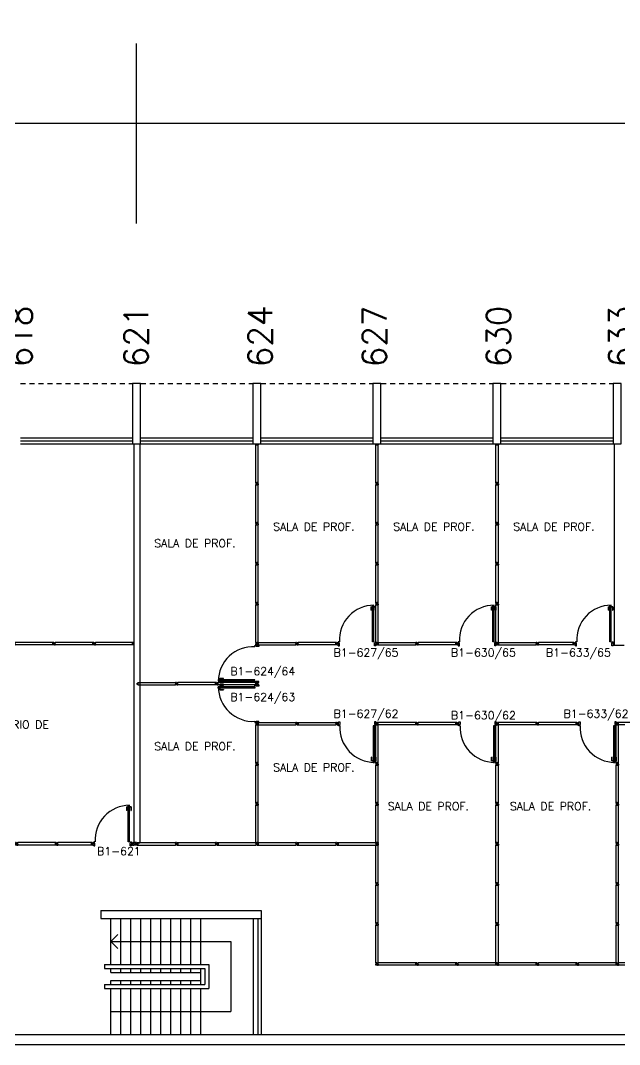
# Model space of a CAD drawing. Header units: millimetres. Extents: x 2308 to 2568, y 1142 to 1238.
# Drawn here: x 2474.63 to 2489.59, y 1211.99 to 1237.58 of the extents above; entities that cross this region are included whole.
import ezdxf

# ---------------------------------------------------------------- set-up
doc = ezdxf.new("R2010")
doc.units = ezdxf.units.MM
doc.linetypes.add('HIDDEN2', pattern=[0.1875, 0.125, -0.0625])
for name, color, linetype in [('ALV', 2, 'Continuous'), ('DIV', 2, 'Continuous'), ('ESC', 1, 'Continuous'), ('ESQ', 1, 'Continuous'), ('ESTR', 3, 'Continuous'), ('NOPILAR1', 2, 'Continuous'), ('PROJ', 1, 'HIDDEN2'), ('TEXTO', 2, 'Continuous'), ('TEXTO-ENDEREÇO', 2, 'Continuous'), ('USO1', 2, 'Continuous')]:
    doc.layers.add(name, color=color, linetype=linetype)
doc.styles.add('1', font='romans.shx')
doc.styles.add('NOPILAR', font='simplex.shx', dxfattribs={"height": 0.6})
doc.styles.add('UNB-100', font='simplex.shx', dxfattribs={"height": 0.2})
doc.styles.add('UNB-100-1', font='simplex.shx', dxfattribs={"height": 0.2})
doc.dimstyles.new('1-600', dxfattribs={"dimtxt": 1.1, "dimasz": 2.5, "dimexe": 2, "dimexo": 4, "dimgap": 0.2, "dimtad": 1, "dimdec": 0, "dimzin": 4, "dimdsep": 46, "dimlunit": 6, "dimtxsty": '1', "dimblk1": 'NONE', "dimblk2": 'NONE', "dimsah": 1, "dimcen": 0, "dimclrd": 2, "dimclre": 2, "dimclrt": 2, "dimadec": 0, "dimazin": 0, "dimtfac": 1, "dimtdec": 0, "dimtmove": 2, "dimatfit": 3, "dimldrblk": 'NONE', "dimfxl": 1, "dimtolj": 1, "dimtzin": 0, "dimarcsym": 0})

# ---------------------------------------------------------------- blocks, each defined once
blk = doc.blocks.new('DIVMT-SLN')
for p, q in [((-0.03, 0.03), (-0.03, 0.006)), ((-0.008, 0.03), (-0.03, 0.03)), ((-0.0185, 0.006), (-0.03, 0.006)), ((-0.0185, -0.006), (-0.0185, 0.006)), ((-0.008, 0.03), (-0.008, 0.02)), ((-0.008, 0.02), (0.008, 0.02)), ((-0.0051, 0), (0.0051, 0)), ((0.0051, 0), (-0.0051, 0)), ((-0.0051, 0), (0.0051, 0)), ((0, -0.0051), (0, 0.0051)), ((0, 0.0051), (0, -0.0051)), ((0.008, 0.03), (0.008, 0.02)), ((0.008, 0.03), (0.03, 0.03)), ((0.0205, 0.006), (0.03, 0.006)), ((0.0205, -0.006), (0.0205, 0.006)), ((0.0205, 0.006), (0.0205, -0.006)), ((0.0205, 0.006), (0.03, 0.006)), ((0.97, 0.03), (0.03, 0.03)), ((0.03, 0.006), (0.03, 0.03)), ((0.03, -0.03), (0.03, 0.03)), ((0.03, -0.005), (0.03, 0.005)), ((0.97, -0.03), (0.97, 0.03)), ((0.97, 0.03), (0.97, 0.009)), ((0.97, 0.009), (0.97, 0.027)), ((0.9795, 0.006), (0.97, 0.006)), ((0.97, -0.005), (0.97, 0.005)), ((0.9795, 0.006), (0.9795, -0.006)), ((1.0051, 0), (0.9949, 0)), ((1, 0.0051), (1, -0.0051)), ((-0.0185, -0.006), (-0.03, -0.006)), ((-0.03, -0.03), (-0.03, -0.006)), ((-0.008, -0.03), (-0.03, -0.03)), ((-0.008, -0.03), (-0.008, -0.02)), ((-0.008, -0.02), (0.008, -0.02)), ((0.008, -0.03), (0.008, -0.02)), ((0.008, -0.03), (0.03, -0.03)), ((0.0205, -0.006), (0.03, -0.006)), ((0.0205, -0.006), (0.03, -0.006)), ((0.03, -0.006), (0.03, -0.03)), ((0.97, -0.03), (0.03, -0.03)), ((0.9795, -0.006), (0.97, -0.006)), ((0.97, -0.009), (0.97, -0.027))]:
    blk.add_line(p, q)
blk = doc.blocks.new('MTINI-SLN')
for p, q in [((-0.03, 0.008), (-0.03, 0.03)), ((0.03, 0.03), (-0.03, 0.03)), ((-0.03, 0.008), (-0.02, 0.008)), ((-0.009, 0.03), (-0.027, 0.03)), ((-0.02, 0.008), (-0.02, 0)), ((-0.001, 0), (-0.02, 0)), ((-0.006, 0.02), (-0.006, 0.03)), ((-0.006, 0.023), (-0.006, 0.027)), ((-0.006, 0.02), (0.006, 0.02)), ((0.005, 0.03), (-0.005, 0.03)), ((0.005, 0), (-0.005, 0)), ((0.004, 0.02), (-0.004, 0.02)), ((0.02, 0), (-0.001, 0)), ((0, -0.005), (0, 0.005)), ((0.006, 0.02), (0.006, 0.03)), ((0.006, 0.023), (0.006, 0.027)), ((0.009, 0.03), (0.027, 0.03)), ((0.03, 0.008), (0.02, 0.008)), ((0.02, 0), (0.02, 0.008)), ((0.03, 0.008), (0.03, 0.03))]:
    blk.add_line(p, q)
blk = doc.blocks.new('PILAR-SLN')
blk.add_lwpolyline([(0.2, 0), (0.2, -1.5), (0, -1.5), (0, 0)], close=True)
blk = doc.blocks.new('PDV2E-SLN')
at = {"layer": 'DIV', "color": 1}
for p, q in [((0.023, 0.925), (0.063, 0.925)), ((0.023, 0.925), (0.023, 0.835)), ((0.033, 0.835), (0.023, 0.835)), ((0.033, 0.915), (0.063, 0.915)), ((0.033, 0.915), (0.033, 0.835)), ((0.138, 0.925), (0.097, 0.925)), ((0.128, 0.915), (0.097, 0.915)), ((0.128, 0.915), (0.128, 0.835)), ((0.128, 0.835), (0.137, 0.835)), ((0.138, 0.925), (0.138, 0.835))]:
    blk.add_line(p, q, dxfattribs=at)
at = {"layer": 'DIV'}
for p, q in [((0.065, 0.05), (0.065, 0.965)), ((0.095, 0.965), (0.065, 0.965)), ((0.095, 0.05), (0.095, 0.965)), ((0.049, 0.05), (0.029, 0.05)), ((0.029, 0.05), (0.029, 0.035)), ((0.029, 0.035), (0.029, -0.035)), ((0.049, 0.02), (0.049, 0.05)), ((0.049, 0.02), (0.059, 0.02)), ((0.059, -0.05), (0.059, 0.02)), ((0.065, 0.05), (0.095, 0.05)), ((0.928, -0.05), (0.928, 0.02)), ((0.938, 0.02), (0.928, 0.02)), ((0.938, 0.05), (0.958, 0.05)), ((0.938, 0.02), (0.938, 0.05)), ((0.958, 0.05), (0.958, 0.035)), ((0.958, 0.035), (0.958, -0.035)), ((0.029, -0.035), (0.029, -0.05)), ((0.029, -0.05), (0.059, -0.05)), ((0.958, -0.05), (0.928, -0.05)), ((0.958, -0.035), (0.958, -0.05))]:
    blk.add_line(p, q, dxfattribs=at)
at = {"layer": 'DIV', "color": 1}
blk.add_arc((0.063, 0.1), 0.864, 356.655, 89.8436, dxfattribs=at)
blk = doc.blocks.new('PDV2D-SLN')
at = {"layer": 'DIV'}
for p, q in [((0.03, 0.05), (0.06, 0.05)), ((0.03, 0.035), (0.03, 0.05)), ((0.03, -0.035), (0.03, 0.035)), ((0.06, 0.05), (0.06, -0.02)), ((0.941, 0.05), (0.941, -0.02)), ((0.971, 0.05), (0.941, 0.05)), ((0.971, 0.035), (0.971, 0.05)), ((0.971, -0.035), (0.971, 0.035)), ((0.03, -0.05), (0.03, -0.035)), ((0.05, -0.05), (0.03, -0.05)), ((0.05, -0.02), (0.06, -0.02)), ((0.05, -0.02), (0.05, -0.05)), ((0.079, -0.05), (0.109, -0.05)), ((0.079, -0.05), (0.079, -0.965)), ((0.109, -0.05), (0.109, -0.965)), ((0.951, -0.02), (0.941, -0.02)), ((0.951, -0.02), (0.951, -0.05)), ((0.951, -0.05), (0.971, -0.05)), ((0.971, -0.05), (0.971, -0.035)), ((0.109, -0.965), (0.079, -0.965))]:
    blk.add_line(p, q, dxfattribs=at)
at = {"layer": 'DIV', "color": 1}
for p, q in [((0.036, -0.925), (0.036, -0.835)), ((0.046, -0.835), (0.036, -0.835)), ((0.036, -0.925), (0.076, -0.925)), ((0.046, -0.915), (0.046, -0.835)), ((0.046, -0.915), (0.076, -0.915)), ((0.141, -0.915), (0.111, -0.915)), ((0.151, -0.925), (0.111, -0.925)), ((0.141, -0.915), (0.141, -0.835)), ((0.141, -0.835), (0.151, -0.835)), ((0.151, -0.925), (0.151, -0.835))]:
    blk.add_line(p, q, dxfattribs=at)
blk.add_arc((0.076, -0.1), 0.864, 270.1564, 3.345, dxfattribs=at)
blk = doc.blocks.new('DIV-SLN')
for p, q in [((-0.0051, 0), (0.0051, 0)), ((0, -0.0051), (0, 0.0051)), ((0.0205, 0.006), (0.03, 0.006)), ((0.0205, -0.006), (0.0205, 0.006)), ((0.03, 0.03), (0.97, 0.03)), ((0.03, 0.03), (0.03, -0.03)), ((0.03, 0.009), (0.03, 0.027)), ((0.03, 0.005), (0.03, -0.005)), ((0.97, 0.03), (0.97, -0.03)), ((0.9795, 0.006), (0.97, 0.006)), ((0.97, 0.005), (0.97, -0.005)), ((0.9795, -0.006), (0.9795, 0.006)), ((1.0051, 0), (0.9949, 0)), ((0.9949, 0), (1.0051, 0)), ((1, -0.0051), (1, 0.0051)), ((0.0205, -0.006), (0.03, -0.006)), ((0.03, -0.03), (0.03, -0.009)), ((0.03, -0.009), (0.03, -0.027)), ((0.03, -0.03), (0.97, -0.03)), ((0.9795, -0.006), (0.97, -0.006))]:
    blk.add_line(p, q)
blk = doc.blocks.new('MTT-SLN')
for p, q in [((-0.008, 0.03), (-0.03, 0.03)), ((-0.03, 0.03), (-0.03, 0.006)), ((-0.0185, 0.006), (-0.03, 0.006)), ((-0.0185, -0.006), (-0.0185, 0.006)), ((-0.008, 0.03), (-0.008, 0.02)), ((-0.008, 0.02), (0.008, 0.02)), ((-0.0051, 0), (0.0051, 0)), ((0, -0.0051), (0, 0.0051)), ((0.008, 0.03), (0.03, 0.03)), ((0.008, 0.03), (0.008, 0.02)), ((0.0205, -0.006), (0.0205, 0.006)), ((0.0205, 0.006), (0.03, 0.006)), ((0.03, 0.006), (0.03, 0.03)), ((-0.03, -0.03), (-0.03, -0.006)), ((-0.0185, -0.006), (-0.03, -0.006)), ((-0.008, -0.03), (-0.03, -0.03)), ((-0.008, -0.02), (0.008, -0.02)), ((-0.008, -0.03), (-0.008, -0.02)), ((0.008, -0.03), (0.008, -0.02)), ((0.008, -0.03), (0.03, -0.03)), ((0.0205, -0.006), (0.03, -0.006)), ((0.03, -0.006), (0.03, -0.03))]:
    blk.add_line(p, q)
blk = doc.blocks.new('DIVINI-SLN')
for p, q in [((-0.005, 0), (0.005, 0)), ((0.008, 0.02), (0, 0.02)), ((0, 0.001), (0, 0.02)), ((0, -0.005), (0, 0.005)), ((0, -0.02), (0, 0.001)), ((0.008, 0.03), (0.03, 0.03)), ((0.008, 0.03), (0.008, 0.02)), ((0.02, 0.006), (0.03, 0.006)), ((0.02, 0.006), (0.02, -0.006)), ((0.02, -0.004), (0.02, 0.004)), ((0.023, 0.006), (0.027, 0.006)), ((0.97, 0.03), (0.03, 0.03)), ((0.03, -0.03), (0.03, 0.03)), ((0.03, 0.009), (0.03, 0.027)), ((0.03, -0.005), (0.03, 0.005)), ((0.97, 0.03), (0.97, 0.009)), ((0.97, -0.03), (0.97, 0.03)), ((0.97, 0.009), (0.97, 0.027)), ((0.98, 0.006), (0.97, 0.006)), ((0.97, -0.005), (0.97, 0.005)), ((0.98, 0.006), (0.98, -0.006)), ((0.99, 0), (1.008, 0)), ((0.999, 0.006), (0.999, -0.006)), ((0, -0.02), (0.008, -0.02)), ((0.008, -0.03), (0.008, -0.02)), ((0.008, -0.03), (0.03, -0.03)), ((0.02, -0.006), (0.03, -0.006)), ((0.023, -0.006), (0.027, -0.006)), ((0.03, -0.009), (0.03, -0.027)), ((0.97, -0.03), (0.03, -0.03)), ((0.98, -0.006), (0.97, -0.006)), ((0.97, -0.009), (0.97, -0.027))]:
    blk.add_line(p, q)
blk = doc.blocks.new('*D79')
at = {"layer": 'USO1', "color": 2, "lineweight": -2, "transparency": 16777216}
for p, q in [((2456.429, 1232.506), (2456.429, 1237.006)), ((2477.526, 1232.506), (2477.526, 1237.006)), ((2477.526, 1235.006), (2456.429, 1235.006))]:
    blk.add_line(p, q, dxfattribs=at)
at = {"layer": 'USO1', "color": 2, "transparency": 16777216, "insert": (2466.977, 1235.94), "char_height": 1.1, "attachment_point": 5, "rotation": 0, "style": '1'}
blk.add_mtext('\\A1;IH Direção', dxfattribs=at)
blk = doc.blocks.new('_NONE')
at = {"color": 0, "linetype": 'ByBlock'}
blk.add_circle((0, 0), 0.25, dxfattribs=at)
blk = doc.blocks.new('*D80')
at = {"layer": 'USO1', "color": 2, "lineweight": -2, "transparency": 16777216}
for p, q in [((2477.526, 1232.506), (2477.526, 1237.006)), ((2525.431, 1232.506), (2525.431, 1237.006)), ((2525.431, 1235.006), (2477.526, 1235.006))]:
    blk.add_line(p, q, dxfattribs=at)
at = {"layer": 'USO1', "color": 2, "transparency": 16777216, "insert": (2501.479, 1235.756), "char_height": 1.1, "attachment_point": 5, "rotation": 360, "style": '1'}
blk.add_mtext('\\A1;História', dxfattribs=at)

msp = doc.modelspace()

# ---------------------------------------------------------------- linework, layer by layer
at = {"layer": 'ALV'}
for p, q in [((2477.456, 1227.006), (2477.456, 1217.035)), ((2477.606, 1227.006), (2477.606, 1217.035)), ((2489.456, 1227.006), (2489.456, 1221.971)), ((2489.456, 1221.971), (2489.706, 1221.971)), ((2476.633, 1215.346), (2476.633, 1215.146)), ((2476.633, 1215.346), (2480.635, 1215.346)), ((2480.635, 1215.346), (2480.635, 1212.245)), ((2476.633, 1215.146), (2480.635, 1215.146)), ((2480.435, 1215.146), (2480.435, 1212.245)), ((2480.555, 1215.146), (2480.555, 1212.245)), ((2324.472, 1212.245), (2546.431, 1212.245)), ((2324.472, 1211.995), (2546.481, 1211.995))]:
    msp.add_line(p, q, dxfattribs=at)
at = {"layer": 'DIV'}
for p, q in [((2476.438, 1222.038), (2476.438, 1222.014)), ((2476.46, 1222.038), (2476.438, 1222.038)), ((2476.45, 1222.014), (2476.438, 1222.014)), ((2476.45, 1222.002), (2476.438, 1222.002)), ((2476.438, 1221.978), (2476.438, 1222.002)), ((2476.46, 1221.978), (2476.438, 1221.978)), ((2476.45, 1222.002), (2476.45, 1222.014)), ((2476.46, 1222.038), (2476.46, 1222.028)), ((2476.46, 1222.028), (2476.476, 1222.028)), ((2476.46, 1221.978), (2476.46, 1221.988)), ((2476.46, 1221.988), (2476.476, 1221.988)), ((2476.463, 1222.008), (2476.473, 1222.008)), ((2476.473, 1222.008), (2476.463, 1222.008)), ((2476.463, 1222.008), (2476.473, 1222.008)), ((2476.468, 1222.002), (2476.468, 1222.013)), ((2476.468, 1222.013), (2476.468, 1222.002)), ((2476.476, 1222.038), (2476.476, 1222.028)), ((2476.476, 1222.038), (2476.498, 1222.038)), ((2476.476, 1221.978), (2476.476, 1221.988)), ((2476.476, 1221.978), (2476.498, 1221.978)), ((2476.489, 1222.014), (2476.498, 1222.014)), ((2476.489, 1222.002), (2476.489, 1222.014)), ((2476.489, 1222.014), (2476.489, 1222.002)), ((2476.489, 1222.014), (2476.498, 1222.014)), ((2476.489, 1222.002), (2476.498, 1222.002)), ((2476.489, 1222.002), (2476.498, 1222.002)), ((2477.426, 1222.038), (2476.498, 1222.038)), ((2476.498, 1222.014), (2476.498, 1222.038)), ((2476.498, 1221.978), (2476.498, 1222.038)), ((2476.498, 1222.003), (2476.498, 1222.013)), ((2476.498, 1222.002), (2476.498, 1221.978)), ((2477.426, 1221.978), (2476.498, 1221.978)), ((2477.426, 1221.978), (2477.426, 1222.038)), ((2477.426, 1222.038), (2477.426, 1222.017)), ((2477.426, 1222.017), (2477.426, 1222.035)), ((2477.436, 1222.014), (2477.426, 1222.014)), ((2477.426, 1222.003), (2477.426, 1222.013)), ((2477.436, 1222.002), (2477.426, 1222.002)), ((2477.426, 1221.999), (2477.426, 1221.981)), ((2477.436, 1222.014), (2477.436, 1222.002)), ((2477.461, 1222.008), (2477.451, 1222.008)), ((2477.456, 1222.013), (2477.456, 1222.002)), ((2487.523, 1222.038), (2487.501, 1222.038)), ((2487.501, 1222.038), (2487.501, 1222.014)), ((2487.513, 1222.014), (2487.501, 1222.014)), ((2487.501, 1221.978), (2487.501, 1222.002)), ((2487.513, 1222.002), (2487.501, 1222.002)), ((2487.523, 1221.978), (2487.501, 1221.978)), ((2487.513, 1222.002), (2487.513, 1222.014)), ((2487.523, 1222.038), (2487.523, 1222.028)), ((2487.523, 1222.028), (2487.539, 1222.028)), ((2487.523, 1221.988), (2487.539, 1221.988)), ((2487.523, 1221.978), (2487.523, 1221.988)), ((2487.526, 1222.008), (2487.536, 1222.008)), ((2487.536, 1222.008), (2487.526, 1222.008)), ((2487.526, 1222.008), (2487.536, 1222.008)), ((2487.531, 1222.013), (2487.531, 1222.002)), ((2487.531, 1222.002), (2487.531, 1222.013)), ((2487.539, 1222.038), (2487.561, 1222.038)), ((2487.539, 1222.038), (2487.539, 1222.028)), ((2487.539, 1221.978), (2487.539, 1221.988)), ((2487.539, 1221.978), (2487.561, 1221.978)), ((2487.552, 1222.014), (2487.561, 1222.014)), ((2487.552, 1222.014), (2487.552, 1222.002)), ((2487.552, 1222.002), (2487.552, 1222.014)), ((2487.552, 1222.014), (2487.561, 1222.014)), ((2487.552, 1222.002), (2487.561, 1222.002)), ((2487.552, 1222.002), (2487.561, 1222.002)), ((2487.561, 1221.978), (2487.561, 1222.038)), ((2487.561, 1222.014), (2487.561, 1222.038)), ((2488.426, 1222.038), (2487.561, 1222.038)), ((2487.561, 1222.003), (2487.561, 1222.013)), ((2487.561, 1222.002), (2487.561, 1221.978)), ((2488.426, 1221.978), (2487.561, 1221.978)), ((2488.426, 1222.038), (2488.426, 1222.017)), ((2488.426, 1221.978), (2488.426, 1222.038)), ((2488.426, 1222.017), (2488.426, 1222.035)), ((2488.436, 1222.014), (2488.426, 1222.014)), ((2488.426, 1222.003), (2488.426, 1222.013)), ((2488.436, 1222.002), (2488.426, 1222.002)), ((2488.426, 1221.999), (2488.426, 1221.981)), ((2488.436, 1222.014), (2488.436, 1222.002)), ((2488.462, 1222.008), (2488.451, 1222.008)), ((2488.456, 1222.013), (2488.456, 1222.002)), ((2475.523, 1217.038), (2475.501, 1217.038)), ((2475.501, 1217.038), (2475.501, 1217.014)), ((2475.513, 1217.014), (2475.501, 1217.014)), ((2475.501, 1216.978), (2475.501, 1217.002)), ((2475.513, 1217.002), (2475.501, 1217.002)), ((2475.523, 1216.978), (2475.501, 1216.978)), ((2475.513, 1217.002), (2475.513, 1217.014)), ((2475.523, 1217.038), (2475.523, 1217.028)), ((2475.523, 1217.028), (2475.539, 1217.028)), ((2475.523, 1216.988), (2475.539, 1216.988)), ((2475.523, 1216.978), (2475.523, 1216.988)), ((2475.526, 1217.008), (2475.536, 1217.008)), ((2475.536, 1217.008), (2475.526, 1217.008)), ((2475.526, 1217.008), (2475.536, 1217.008)), ((2475.531, 1217.013), (2475.531, 1217.002)), ((2475.531, 1217.002), (2475.531, 1217.013)), ((2475.539, 1217.038), (2475.561, 1217.038)), ((2475.539, 1217.038), (2475.539, 1217.028)), ((2475.539, 1216.978), (2475.539, 1216.988)), ((2475.539, 1216.978), (2475.561, 1216.978)), ((2475.552, 1217.014), (2475.561, 1217.014)), ((2475.552, 1217.014), (2475.552, 1217.002)), ((2475.552, 1217.002), (2475.552, 1217.014)), ((2475.552, 1217.014), (2475.561, 1217.014)), ((2475.552, 1217.002), (2475.561, 1217.002)), ((2475.552, 1217.002), (2475.561, 1217.002)), ((2475.561, 1216.978), (2475.561, 1217.038)), ((2475.561, 1217.014), (2475.561, 1217.038)), ((2476.398, 1217.038), (2475.561, 1217.038)), ((2475.561, 1217.003), (2475.561, 1217.013)), ((2475.561, 1217.002), (2475.561, 1216.978)), ((2476.398, 1216.978), (2475.561, 1216.978)), ((2476.398, 1217.038), (2476.398, 1217.017)), ((2476.398, 1216.978), (2476.398, 1217.038)), ((2476.398, 1217.017), (2476.398, 1217.035)), ((2476.407, 1217.014), (2476.398, 1217.014)), ((2476.398, 1217.003), (2476.398, 1217.013)), ((2476.407, 1217.002), (2476.398, 1217.002)), ((2476.398, 1216.999), (2476.398, 1216.981)), ((2476.407, 1217.014), (2476.407, 1217.002)), ((2476.433, 1217.008), (2476.423, 1217.008)), ((2476.428, 1217.013), (2476.428, 1217.002)), ((2477.399, 1217.038), (2477.399, 1217.014)), ((2477.421, 1217.038), (2477.399, 1217.038)), ((2477.411, 1217.014), (2477.399, 1217.014)), ((2477.399, 1216.978), (2477.399, 1217.002)), ((2477.411, 1217.002), (2477.399, 1217.002)), ((2477.421, 1216.978), (2477.399, 1216.978)), ((2477.411, 1217.014), (2477.411, 1217.002)), ((2477.421, 1217.038), (2477.421, 1217.028)), ((2477.421, 1217.028), (2477.437, 1217.028)), ((2477.421, 1216.988), (2477.437, 1216.988)), ((2477.421, 1216.978), (2477.421, 1216.988)), ((2477.424, 1217.008), (2477.434, 1217.008)), ((2477.434, 1217.008), (2477.424, 1217.008)), ((2477.424, 1217.008), (2477.434, 1217.008)), ((2477.429, 1217.002), (2477.429, 1217.013)), ((2477.429, 1217.013), (2477.429, 1217.002)), ((2477.437, 1217.038), (2477.459, 1217.038)), ((2477.437, 1217.038), (2477.437, 1217.028)), ((2477.437, 1216.978), (2477.437, 1216.988)), ((2477.437, 1216.978), (2477.459, 1216.978)), ((2477.45, 1217.014), (2477.459, 1217.014)), ((2477.45, 1217.002), (2477.45, 1217.014)), ((2477.45, 1217.014), (2477.459, 1217.014)), ((2477.45, 1217.014), (2477.45, 1217.002)), ((2477.45, 1217.002), (2477.459, 1217.002)), ((2477.45, 1217.002), (2477.459, 1217.002)), ((2477.456, 1217.035), (2477.606, 1217.035)), ((2477.459, 1217.038), (2477.459, 1216.978)), ((2477.459, 1217.014), (2477.459, 1217.038)), ((2477.501, 1217.038), (2477.459, 1217.038)), ((2477.459, 1217.013), (2477.459, 1217.003)), ((2477.459, 1217.002), (2477.459, 1216.978)), ((2477.501, 1216.978), (2477.459, 1216.978)), ((2477.501, 1217.038), (2477.501, 1216.978)), ((2477.501, 1217.017), (2477.501, 1217.035)), ((2477.511, 1217.014), (2477.501, 1217.014)), ((2477.501, 1217.013), (2477.501, 1217.003)), ((2477.511, 1217.002), (2477.501, 1217.002)), ((2477.501, 1216.978), (2477.501, 1216.999)), ((2477.501, 1216.999), (2477.501, 1216.981)), ((2477.511, 1217.002), (2477.511, 1217.014)), ((2477.536, 1217.008), (2477.526, 1217.008)), ((2477.531, 1217.002), (2477.531, 1217.013))]:
    msp.add_line(p, q, dxfattribs=at)
at = {"layer": 'ESC'}
for p, q in [((2476.882, 1213.995), (2476.882, 1215.146)), ((2477.132, 1213.995), (2477.132, 1215.146)), ((2477.382, 1213.995), (2477.382, 1215.146)), ((2477.632, 1213.995), (2477.632, 1215.146)), ((2477.882, 1213.995), (2477.882, 1215.146)), ((2478.132, 1213.995), (2478.132, 1215.146)), ((2478.382, 1213.995), (2478.382, 1215.146)), ((2478.632, 1213.995), (2478.632, 1215.146)), ((2478.882, 1213.995), (2478.882, 1215.146)), ((2479.132, 1213.995), (2479.132, 1215.146)), ((2476.882, 1214.571), (2477.059, 1214.747)), ((2476.882, 1214.571), (2479.882, 1214.571)), ((2476.882, 1214.571), (2477.059, 1214.394)), ((2479.882, 1214.571), (2479.882, 1212.819)), ((2476.73, 1213.995), (2476.73, 1213.895)), ((2476.73, 1213.995), (2479.33, 1213.995)), ((2476.73, 1213.895), (2479.23, 1213.895)), ((2476.882, 1213.796), (2476.882, 1213.895)), ((2476.882, 1213.796), (2477.375, 1213.796)), ((2477.132, 1213.796), (2477.132, 1213.895)), ((2477.375, 1213.796), (2478.161, 1213.796)), ((2477.382, 1213.796), (2477.382, 1213.895)), ((2477.632, 1213.796), (2477.632, 1213.895)), ((2477.882, 1213.796), (2477.882, 1213.895)), ((2478.096, 1213.796), (2478.373, 1213.796)), ((2478.132, 1213.796), (2478.132, 1213.895)), ((2478.373, 1213.796), (2479.132, 1213.796)), ((2478.382, 1213.796), (2478.382, 1213.895)), ((2478.632, 1213.796), (2478.632, 1213.895)), ((2478.882, 1213.796), (2478.882, 1213.895)), ((2479.132, 1213.493), (2479.132, 1213.895)), ((2479.23, 1213.895), (2479.23, 1213.493)), ((2479.33, 1213.995), (2479.33, 1213.393)), ((2476.882, 1213.493), (2476.882, 1213.593)), ((2476.882, 1213.593), (2479.132, 1213.593)), ((2477.132, 1213.493), (2477.132, 1213.593)), ((2477.382, 1213.493), (2477.382, 1213.593)), ((2477.632, 1213.493), (2477.632, 1213.593)), ((2477.882, 1213.493), (2477.882, 1213.593)), ((2478.132, 1213.493), (2478.132, 1213.593)), ((2478.382, 1213.493), (2478.382, 1213.593)), ((2478.632, 1213.493), (2478.632, 1213.593)), ((2478.882, 1213.493), (2478.882, 1213.593)), ((2476.73, 1213.493), (2476.73, 1213.393)), ((2476.73, 1213.493), (2479.23, 1213.493)), ((2476.73, 1213.393), (2479.33, 1213.393)), ((2476.882, 1212.245), (2476.882, 1213.393)), ((2477.132, 1212.245), (2477.132, 1213.393)), ((2477.382, 1212.245), (2477.382, 1213.393)), ((2477.632, 1212.245), (2477.632, 1213.393)), ((2477.882, 1212.245), (2477.882, 1213.393)), ((2478.132, 1212.245), (2478.132, 1213.393)), ((2478.382, 1212.245), (2478.382, 1213.393)), ((2478.632, 1212.245), (2478.632, 1213.393)), ((2478.882, 1212.245), (2478.882, 1213.393)), ((2479.132, 1212.245), (2479.132, 1213.393)), ((2476.882, 1212.819), (2479.882, 1212.819))]:
    msp.add_line(p, q, dxfattribs=at)
at = {"layer": 'ESQ'}
for p, q in [((2474.631, 1227.156), (2477.433, 1227.156)), ((2474.631, 1227.081), (2477.433, 1227.081)), ((2477.631, 1227.156), (2480.433, 1227.156)), ((2477.631, 1227.081), (2480.433, 1227.081)), ((2480.631, 1227.156), (2483.433, 1227.156)), ((2480.631, 1227.081), (2483.433, 1227.081)), ((2483.631, 1227.156), (2486.433, 1227.156)), ((2483.631, 1227.081), (2486.433, 1227.081)), ((2486.631, 1227.156), (2489.433, 1227.156)), ((2486.631, 1227.081), (2489.433, 1227.081)), ((2474.631, 1227.006), (2477.433, 1227.006)), ((2477.631, 1227.006), (2480.433, 1227.006)), ((2480.631, 1227.006), (2483.433, 1227.006)), ((2483.631, 1227.006), (2486.433, 1227.006)), ((2486.631, 1227.006), (2489.433, 1227.006))]:
    msp.add_line(p, q, dxfattribs=at)
at = {"layer": 'PROJ'}
for p, q in [((2474.631, 1228.506), (2477.431, 1228.506)), ((2477.631, 1228.506), (2480.431, 1228.506)), ((2480.631, 1228.506), (2483.431, 1228.506)), ((2483.631, 1228.506), (2486.431, 1228.506)), ((2486.631, 1228.506), (2489.431, 1228.506))]:
    msp.add_line(p, q, dxfattribs=at)

# ---------------------------------------------------------------- block references
at = {"layer": 'DIV'}
for name, p, rotation in [('DIVINI-SLN', (2480.531, 1227.006), 270), ('DIVINI-SLN', (2483.531, 1227.006), 270), ('DIVINI-SLN', (2486.531, 1227.006), 270), ('DIVMT-SLN', (2480.531, 1226.008), 270), ('DIVMT-SLN', (2483.531, 1226.008), 270), ('DIVMT-SLN', (2486.531, 1226.008), 270), ('DIVMT-SLN', (2480.531, 1225.008), 270), ('DIVMT-SLN', (2483.531, 1225.008), 270), ('DIVMT-SLN', (2486.531, 1225.008), 270), ('DIVMT-SLN', (2480.531, 1224.008), 270), ('DIVMT-SLN', (2483.531, 1224.008), 270), ('DIVMT-SLN', (2486.531, 1224.008), 270), ('DIVMT-SLN', (2480.531, 1223.008), 270), ('PDV2D-SLN', (2483.531, 1222.008), 180), ('DIVMT-SLN', (2483.531, 1223.008), 270), ('PDV2D-SLN', (2486.531, 1222.008), 180), ('DIVMT-SLN', (2486.531, 1223.008), 270), ('PDV2D-SLN', (2489.456, 1222.008), 180), ('MTINI-SLN', (2477.456, 1222.008), 90), ('PDV2E-SLN', (2480.531, 1221.008), 90), ('MTINI-SLN', (2489.456, 1222.008), 90), ('PDV2D-SLN', (2480.531, 1221.008), 270), ('DIVMT-SLN', (2480.531, 1220.008), 270), ('DIVMT-SLN', (2481.531, 1220.008), 180), ('DIVMT-SLN', (2482.531, 1220.008), 180), ('PDV2E-SLN', (2483.531, 1220.008), 180), ('DIVMT-SLN', (2483.531, 1220.008), 270), ('PDV2E-SLN', (2486.531, 1220.008), 180), ('DIVMT-SLN', (2486.531, 1220.008), 270), ('PDV2E-SLN', (2489.531, 1220.008), 180), ('DIVMT-SLN', (2489.531, 1220.008), 270), ('DIVMT-SLN', (2480.531, 1219.008), 270), ('DIVMT-SLN', (2483.531, 1219.008), 270), ('DIVMT-SLN', (2486.531, 1219.008), 270), ('DIVMT-SLN', (2489.531, 1219.008), 270), ('PDV2D-SLN', (2477.429, 1217.008), 180), ('DIVMT-SLN', (2480.531, 1218.008), 270), ('DIVMT-SLN', (2483.531, 1218.008), 270), ('DIVMT-SLN', (2486.531, 1218.008), 270), ('DIVMT-SLN', (2489.531, 1218.008), 270), ('DIVMT-SLN', (2478.531, 1217.008), 180), ('DIVMT-SLN', (2479.531, 1217.008), 180), ('DIVMT-SLN', (2480.531, 1217.008), 180), ('DIVMT-SLN', (2481.531, 1217.008), 180), ('DIVMT-SLN', (2482.531, 1217.008), 180), ('DIVMT-SLN', (2483.531, 1217.008), 180), ('DIVMT-SLN', (2483.531, 1217.008), 270), ('DIVMT-SLN', (2486.531, 1217.008), 270), ('DIVMT-SLN', (2489.531, 1217.008), 270), ('DIVMT-SLN', (2483.531, 1216.008), 270), ('DIVMT-SLN', (2486.531, 1216.008), 270), ('DIVMT-SLN', (2489.531, 1216.008), 270), ('DIVMT-SLN', (2483.531, 1215.008), 270), ('DIVMT-SLN', (2486.531, 1215.008), 270), ('DIVMT-SLN', (2489.531, 1215.008), 270)]:
    msp.add_blockref(name, p, dxfattribs=dict(at, rotation=rotation))
for name, p in [('DIVMT-SLN', (2474.468, 1222.008)), ('DIVMT-SLN', (2475.468, 1222.008)), ('MTT-SLN', (2480.531, 1222.008)), ('DIV-SLN', (2480.531, 1222.008)), ('DIVMT-SLN', (2481.531, 1222.008)), ('MTT-SLN', (2482.531, 1222.008)), ('MTT-SLN', (2483.531, 1222.008)), ('DIV-SLN', (2483.531, 1222.008)), ('DIVMT-SLN', (2484.531, 1222.008)), ('MTT-SLN', (2485.531, 1222.008)), ('MTT-SLN', (2486.531, 1222.008)), ('DIV-SLN', (2486.531, 1222.008)), ('MTT-SLN', (2488.456, 1222.008)), ('DIV-SLN', (2477.531, 1221.008)), ('DIVMT-SLN', (2478.531, 1221.008)), ('DIVMT-SLN', (2479.531, 1221.008)), ('MTT-SLN', (2480.531, 1221.008)), ('DIVMT-SLN', (2483.531, 1220.008)), ('DIVMT-SLN', (2484.531, 1220.008)), ('MTT-SLN', (2485.531, 1220.008)), ('DIVMT-SLN', (2486.531, 1220.008)), ('DIVMT-SLN', (2487.531, 1220.008)), ('MTT-SLN', (2488.531, 1220.008)), ('DIVMT-SLN', (2489.531, 1220.008)), ('DIVMT-SLN', (2474.531, 1217.008)), ('MTT-SLN', (2475.531, 1217.008)), ('MTT-SLN', (2476.428, 1217.008)), ('MTT-SLN', (2477.531, 1217.008)), ('DIVMT-SLN', (2483.531, 1214.008)), ('DIVMT-SLN', (2484.531, 1214.008)), ('DIVMT-SLN', (2485.531, 1214.008)), ('DIVMT-SLN', (2486.531, 1214.008)), ('DIVMT-SLN', (2487.531, 1214.008)), ('DIVMT-SLN', (2488.531, 1214.008)), ('DIVMT-SLN', (2489.531, 1214.008))]:
    msp.add_blockref(name, p, dxfattribs=at)
at = {"layer": 'ESTR', "xscale": -1}
for p in [(2477.626, 1228.506), (2480.626, 1228.506), (2483.626, 1228.506), (2486.626, 1228.506), (2489.626, 1228.506)]:
    msp.add_blockref('PILAR-SLN', p, dxfattribs=at)

# ---------------------------------------------------------------- texts
at = {"layer": 'NOPILAR1', "style": 'NOPILAR'}
for s, p in [('624', (2480.916, 1228.914)), ('624', (2480.916, 1228.914)), ('618', (2474.916, 1228.914)), ('618', (2474.916, 1228.914)), ('621', (2477.816, 1228.914)), ('621', (2477.816, 1228.914)), ('627', (2483.766, 1228.914)), ('627', (2483.766, 1228.914)), ('630', (2486.866, 1228.914)), ('630', (2486.866, 1228.914)), ('633', (2489.916, 1228.914)), ('633', (2489.916, 1228.914))]:
    msp.add_text(s, height=0.6, rotation=90, dxfattribs=at).set_placement(p)
at = {"layer": 'TEXTO', "linetype": 'Continuous', "style": 'UNB-100'}
for s, p in [('SALA DE PROF.', (2480.938, 1224.833)), ('SALA DE PROF.', (2483.936, 1224.833)), ('SALA DE PROF.', (2486.933, 1224.833)), ('SALA DE PROF.', (2477.969, 1224.417)), ('LABORATÓRIO DE', (2473.092, 1219.889)), ('SALA DE PROF.', (2477.969, 1219.345)), ('SALA DE PROF.', (2480.938, 1218.818)), ('SALA DE PROF.', (2483.797, 1217.848)), ('SALA DE PROF.', (2486.849, 1217.848))]:
    msp.add_text(s, height=0.2, dxfattribs=at).set_placement(p)
at = {"layer": 'TEXTO-ENDEREÇO', "style": 'UNB-100-1'}
for s, p in [('B1-627/65', (2482.446, 1221.688)), ('B1-630/65', (2485.377, 1221.688)), ('B1-633/65', (2487.749, 1221.688)), ('B1-624/64', (2479.868, 1221.22)), ('B1-624/63', (2479.868, 1220.577)), ('B1-627/62', (2482.446, 1220.16)), ('B1-630/62', (2485.377, 1220.12)), ('B1-633/62', (2488.19, 1220.16)), ('B1-621', (2476.542, 1216.725))]:
    msp.add_text(s, height=0.2, dxfattribs=at).set_placement(p)

# ---------------------------------------------------------------- dimensions: what is measured, and where the dimension line sits
at = {"layer": 'USO1'}
for p1, p2, text, picture, middle in [((2477.526, 1228.506), (2456.429, 1228.506), 'IH Direção', '*D79', (2466.977, 1235.94)), ((2525.431, 1228.506), (2477.526, 1228.506), 'História', '*D80', (2501.479, 1235.756))]:
    dim = msp.add_aligned_dim(p1=p1, p2=p2, distance=-6.5, text=text, dimstyle='1-600', dxfattribs=at)
    dim.commit()
    dim.dimension.update_dxf_attribs({"geometry": picture, "text_midpoint": middle})

doc.saveas('drawing.dxf')
